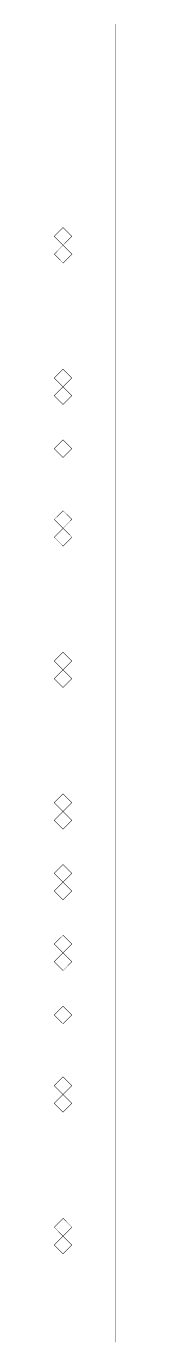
# Model space of a CAD drawing. Header units: metres. Extents: x 0 to 4952, y -4952 to 0.
# Drawn here: x 4883 to 4952, y -2873 to -1436 of the extents above; entities that cross this region are included whole.
import ezdxf

# ---------------------------------------------------------------- set-up
doc = ezdxf.new("R2010")
doc.units = ezdxf.units.M
doc.layers.add('substrate', color=5, linetype='Continuous')

msp = doc.modelspace()

# ---------------------------------------------------------------- linework, layer by layer
at = {"layer": 'substrate', "const_width": 0.5}
msp.add_lwpolyline([(4951.3, -2877.8), (4951.3, -2868.1), (4951.3, -2858.4), (4951.3, -2848.7), (4951.3, -2839), (4951.3, -2829.3), (4951.3, -2819.6), (4951.3, -2809.9), (4951.3, -2800.3), (4951.3, -2790.6), (4951.3, -2780.9), (4951.3, -2771.2), (4951.3, -2761.5), (4951.3, -2751.8), (4951.3, -2742.1), (4951.3, -2732.4), (4951.3, -2722.7), (4951.3, -2713), (4951.3, -2703.4), (4951.3, -2693.7), (4951.3, -2684), (4951.3, -2674.3), (4951.3, -2664.6), (4951.3, -2654.9), (4951.3, -2645.2), (4951.3, -2635.5), (4951.3, -2625.8), (4951.3, -2616.2), (4951.3, -2606.5), (4951.3, -2596.8), (4951.3, -2587.1), (4951.3, -2577.4), (4951.3, -2567.7), (4951.3, -2558), (4951.3, -2548.3), (4951.3, -2538.6), (4951.3, -2528.9), (4951.3, -2519.3), (4951.3, -2509.6), (4951.3, -2499.9), (4951.3, -2490.2), (4951.3, -2480.5), (4951.3, -2470.8), (4951.3, -2461.1), (4951.3, -2451.4), (4951.3, -2441.7), (4951.3, -2432.1), (4951.3, -2422.4), (4951.3, -2412.7), (4951.3, -2403), (4951.3, -2393.3), (4951.3, -2383.6), (4951.3, -2373.9), (4951.3, -2364.2), (4951.3, -2354.5), (4951.3, -2344.8), (4951.3, -2335.2), (4951.3, -2325.5), (4951.3, -2315.8), (4951.3, -2306.1), (4951.3, -2296.4), (4951.3, -2286.7), (4951.3, -2277), (4951.3, -2267.3), (4951.3, -2257.6), (4951.3, -2248), (4951.3, -2238.3), (4951.3, -2228.6), (4951.3, -2218.9), (4951.3, -2209.2), (4951.3, -2199.5), (4951.3, -2189.8), (4951.3, -2180.1), (4951.3, -2170.4), (4951.3, -2160.7), (4951.3, -2151.1), (4951.3, -2141.4), (4951.3, -2131.7), (4951.3, -2122), (4951.3, -2112.3), (4951.3, -2102.6), (4951.3, -2092.9), (4951.3, -2083.2), (4951.3, -2073.5), (4951.3, -2063.9), (4951.3, -2054.2), (4951.3, -2044.5), (4951.3, -2034.8), (4951.3, -2025.1), (4951.3, -2015.4), (4951.3, -2005.7), (4951.3, -1996), (4951.3, -1986.3), (4951.3, -1976.6), (4951.3, -1967), (4951.3, -1957.3), (4951.3, -1947.6), (4951.3, -1937.9), (4951.3, -1928.2), (4951.3, -1918.5), (4951.3, -1908.8), (4951.3, -1899.1), (4951.3, -1889.4), (4951.3, -1879.8), (4951.3, -1870.1), (4951.3, -1860.4), (4951.3, -1850.7), (4951.3, -1841), (4951.3, -1831.3), (4951.3, -1821.6), (4951.3, -1811.9), (4951.3, -1802.2), (4951.3, -1792.5), (4951.3, -1782.9), (4951.3, -1773.2), (4951.3, -1763.5), (4951.3, -1753.8), (4951.3, -1744.1), (4951.3, -1734.4), (4951.3, -1724.7), (4951.3, -1715), (4951.3, -1705.3), (4951.3, -1695.7), (4951.3, -1686), (4951.3, -1676.3), (4951.3, -1666.6), (4951.3, -1656.9), (4951.3, -1647.2), (4951.3, -1637.5), (4951.3, -1627.8), (4951.3, -1618.1), (4951.3, -1608.4), (4951.3, -1598.8), (4951.3, -1589.1), (4951.3, -1579.4), (4951.3, -1569.7), (4951.3, -1560), (4951.3, -1550.3), (4951.3, -1540.6), (4951.3, -1530.9), (4951.3, -1521.2), (4951.3, -1511.6), (4951.3, -1501.9), (4951.3, -1492.2), (4951.3, -1482.5), (4951.3, -1472.8), (4951.3, -1463.1), (4951.3, -1453.4), (4951.3, -1443.7), (4951.3, -1434)], dxfattribs=at)
for points in [[(4883.5, -1666.6), (4893.2, -1656.9), (4902.9, -1666.6), (4893.2, -1676.3)], [(4883.5, -1686), (4893.2, -1676.3), (4902.9, -1686), (4893.2, -1695.7)], [(4883.5, -1821.6), (4893.2, -1811.9), (4902.9, -1821.6), (4893.2, -1831.3)], [(4883.5, -1841), (4893.2, -1831.3), (4902.9, -1841), (4893.2, -1850.7)], [(4883.5, -1899.1), (4893.2, -1889.4), (4902.9, -1899.1), (4893.2, -1908.8)], [(4883.5, -1976.6), (4893.2, -1967), (4902.9, -1976.6), (4893.2, -1986.3)], [(4883.5, -1996), (4893.2, -1986.3), (4902.9, -1996), (4893.2, -2005.7)], [(4883.5, -2131.7), (4893.2, -2122), (4902.9, -2131.7), (4893.2, -2141.4)], [(4883.5, -2151.1), (4893.2, -2141.4), (4902.9, -2151.1), (4893.2, -2160.7)], [(4883.5, -2286.7), (4893.2, -2277), (4902.9, -2286.7), (4893.2, -2296.4)], [(4883.5, -2306.1), (4893.2, -2296.4), (4902.9, -2306.1), (4893.2, -2315.8)], [(4883.5, -2364.2), (4893.2, -2354.5), (4902.9, -2364.2), (4893.2, -2373.9)], [(4883.5, -2383.6), (4893.2, -2373.9), (4902.9, -2383.6), (4893.2, -2393.3)], [(4883.5, -2441.7), (4893.2, -2432.1), (4902.9, -2441.7), (4893.2, -2451.4)], [(4883.5, -2461.1), (4893.2, -2451.4), (4902.9, -2461.1), (4893.2, -2470.8)], [(4883.5, -2519.3), (4893.2, -2509.6), (4902.9, -2519.3), (4893.2, -2528.9)], [(4883.5, -2596.8), (4893.2, -2587.1), (4902.9, -2596.8), (4893.2, -2606.5)], [(4883.5, -2616.2), (4893.2, -2606.5), (4902.9, -2616.2), (4893.2, -2625.8)], [(4883.5, -2751.8), (4893.2, -2742.1), (4902.9, -2751.8), (4893.2, -2761.5)], [(4883.5, -2771.2), (4893.2, -2761.5), (4902.9, -2771.2), (4893.2, -2780.9)]]:
    msp.add_lwpolyline(points, close=True, dxfattribs=at)

doc.saveas('drawing.dxf')
